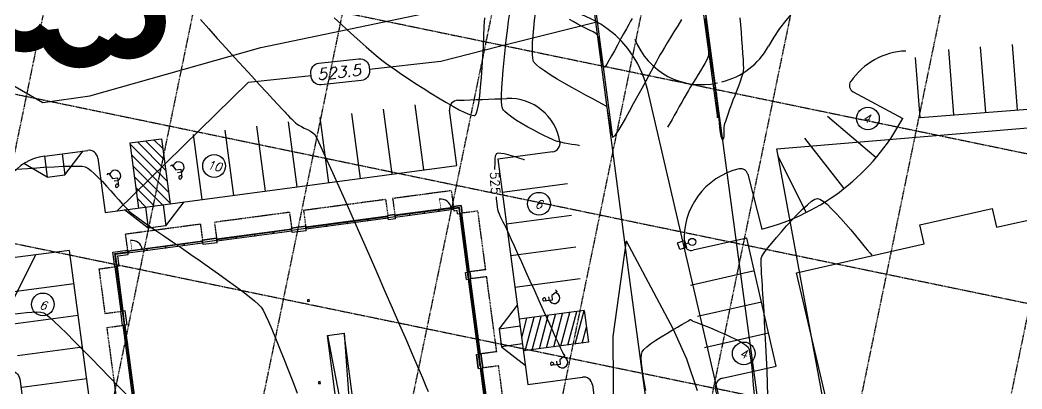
# Model space of a CAD drawing. Header units: inches. Extents: x 3071 to 5995, y 4947 to 7102.
# Drawn here: x 4533.5 to 4815.8, y 6362.9 to 6466.8 of the extents above; entities that cross this region are included whole.
import ezdxf

# ---------------------------------------------------------------- set-up
doc = ezdxf.new("R2010")
doc.units = ezdxf.units.IN
doc.header["$MEASUREMENT"] = 0
for name, pattern in [('CENTERX2', [4, 2.5, -0.5, 0.5, -0.5]), ('DASHED2', [0.375, 0.25, -0.125]), ('HIDDEN', [0.375, 0.25, -0.125])]:
    doc.linetypes.add(name, pattern=pattern)
for name, color, linetype in [('A-AREA', 77, 'Continuous'), ('A-COL', 77, 'CENTERX2'), ('A-DOOR', 77, 'Continuous'), ('A-FLOR-LEVL', 77, 'Continuous'), ('A-FLOR-OVHD', 8, 'DASHED2'), ('A-GLAZ', 77, 'Continuous'), ('A-GLAZ-SILL', 77, 'Continuous'), ('A-WALL', 77, 'Continuous'), ('A-WALL-MASN', 5, 'Continuous'), ('BOC', 4, 'Continuous'), ('EC', 3, 'Continuous'), ('EX-BOC', 41, 'Continuous'), ('EX-GUT', 41, 'Continuous'), ('FUTURE-DEVEL.', 78, 'Continuous'), ('GRID', 254, 'HIDDEN'), ('hatch-ol', 7, 'Continuous'), ('HC-HATCH', 11, 'Continuous'), ('HC-MAN', 11, 'Continuous'), ('INLET PROTECTION', 5, 'Continuous'), ('LIGHTS', 7, 'Continuous'), ('PC', 43, 'Continuous'), ('STRIPING', 11, 'Continuous')]:
    doc.layers.add(name, color=color, linetype=linetype)
doc.styles.add('L50', font='simplex', dxfattribs={"height": 2.5})
doc.styles.add('L60', font='SIMPLEX.shx', dxfattribs={"height": 2.4})
doc.styles.add('L80', font='simplex.shx', dxfattribs={"oblique": 15, "height": 4})

msp = doc.modelspace()

# ---------------------------------------------------------------- linework, layer by layer
at = {"color": 7, "const_width": 0.146}
for points in [[(4652.1, 6413.41), (4651.7, 6416.38)], [(4565.06, 6401.77), (4564.66, 6404.74)]]:
    msp.add_lwpolyline(points, dxfattribs=at)
at = {"color": 7}
for centre in [(4652.02, 6413.4), (4564.99, 6401.76)]:
    msp.add_arc(centre, 3, 7.6144, 97.6144, dxfattribs=at)
at = {"layer": 'A-AREA', "color": 7}
for p, q in [((4639.12, 6411.92), (4655.64, 6414.13)), ((4655.62, 6414.3), (4657.77, 6414.59)), ((4655.64, 6414.13), (4655.62, 6414.3)), ((4657.77, 6414.59), (4658.05, 6412.44)), ((4614.01, 6408.57), (4637.14, 6411.66)), ((4637.12, 6411.82), (4639.1, 6412.09)), ((4637.14, 6411.66), (4637.12, 6411.82)), ((4639.1, 6412.09), (4639.12, 6411.92)), ((4658.05, 6412.44), (4657.89, 6412.42)), ((4657.89, 6412.42), (4660.1, 6395.9)), ((4610.03, 6408.2), (4613.99, 6408.73)), ((4613.99, 6408.73), (4614.01, 6408.57)), ((4588.9, 6405.21), (4610.05, 6408.04)), ((4610.05, 6408.04), (4610.03, 6408.2)), ((4563.79, 6401.85), (4584.94, 6404.68)), ((4584.92, 6404.85), (4588.88, 6405.38)), ((4584.94, 6404.68), (4584.92, 6404.85)), ((4588.88, 6405.38), (4588.9, 6405.21)), ((4559.64, 6401.47), (4563.77, 6402.02)), ((4560.19, 6397.34), (4559.64, 6401.47)), ((4563.77, 6402.02), (4563.79, 6401.85)), ((4560.36, 6397.36), (4560.19, 6397.34)), ((4562.04, 6384.8), (4560.36, 6397.36)), ((4660.1, 6395.9), (4660.26, 6395.92)), ((4660.26, 6395.92), (4660.53, 6393.94)), ((4660.53, 6393.94), (4660.36, 6393.91)), ((4660.36, 6393.91), (4663.19, 6372.77)), ((4561.87, 6384.78), (4562.04, 6384.8)), ((4562.4, 6380.82), (4561.87, 6384.78)), ((4562.57, 6380.84), (4562.4, 6380.82)), ((4562.4, 6380.82), (4562.4, 6380.82)), ((4565.39, 6359.69), (4562.57, 6380.84)), ((4663.19, 6372.77), (4663.36, 6372.79)), ((4663.36, 6372.79), (4663.89, 6368.83)), ((4663.89, 6368.83), (4663.72, 6368.8)), ((4663.72, 6368.8), (4666.55, 6347.66))]:
    msp.add_line(p, q, dxfattribs=at)
at = {"layer": 'A-COL', "color": 7}
for p, q in [((4614.98, 6388.1), (4614.49, 6388.03)), ((4614.49, 6388.03), (4614.55, 6387.54)), ((4614.55, 6387.54), (4615.05, 6387.6)), ((4615.05, 6387.6), (4614.98, 6388.1)), ((4618.08, 6364.97), (4617.58, 6364.91)), ((4617.58, 6364.91), (4617.65, 6364.41)), ((4617.65, 6364.41), (4618.14, 6364.48)), ((4618.14, 6364.48), (4618.08, 6364.97))]:
    msp.add_line(p, q, dxfattribs=at)
at = {"layer": 'A-DOOR', "color": 7}
for p, q in [((4564.16, 6401.65), (4563.99, 6401.63)), ((4563.99, 6401.63), (4564.04, 6401.3)), ((4564.2, 6401.32), (4564.04, 6401.3)), ((4564.16, 6401.65), (4564.2, 6401.32))]:
    msp.add_line(p, q, dxfattribs=at)
at = {"layer": 'A-FLOR-LEVL', "color": 7}
for p, q in [((4620.12, 6378), (4624.79, 6378.63)), ((4630.9, 6297.37), (4620.12, 6378)), ((4620.12, 6378), (4635.57, 6297.99)), ((4635.57, 6297.99), (4624.79, 6378.63)), ((4624.79, 6378.63), (4630.9, 6297.37)), ((4662.1, 6372.62), (4662.63, 6368.66))]:
    msp.add_line(p, q, dxfattribs=at)
at = {"layer": 'A-FLOR-OVHD', "color": 7}
for p, q in [((4655.02, 6418.76), (4638.5, 6416.55)), ((4655.02, 6418.76), (4655.64, 6414.13)), ((4636.52, 6416.28), (4613.39, 6413.19)), ((4636.52, 6416.28), (4637.14, 6411.66)), ((4638.5, 6416.55), (4639.12, 6411.92)), ((4609.43, 6412.66), (4588.28, 6409.84)), ((4609.43, 6412.66), (4610.05, 6408.04)), ((4613.39, 6413.19), (4614.01, 6408.57)), ((4662.52, 6413.03), (4657.89, 6412.42)), ((4664.72, 6396.51), (4662.52, 6413.03)), ((4584.32, 6409.31), (4563.17, 6406.48)), ((4584.32, 6409.31), (4584.94, 6404.68)), ((4588.28, 6409.84), (4588.9, 6405.21)), ((4563.17, 6406.48), (4563.79, 6401.85)), ((4555.73, 6396.74), (4560.36, 6397.36)), ((4555.73, 6396.74), (4557.41, 6384.19)), ((4664.72, 6396.51), (4660.1, 6395.9)), ((4664.99, 6394.53), (4660.36, 6393.91)), ((4667.82, 6373.39), (4664.99, 6394.53)), ((4557.41, 6384.19), (4562.04, 6384.8)), ((4557.94, 6380.22), (4562.4, 6380.82)), ((4557.94, 6380.22), (4560.77, 6359.08)), ((4667.82, 6373.39), (4663.19, 6372.77)), ((4668.35, 6369.42), (4663.72, 6368.8)), ((4671.17, 6348.28), (4668.35, 6369.42))]:
    msp.add_line(p, q, dxfattribs=at)
at = {"layer": 'A-GLAZ', "color": 7}
for p, q in [((4655.68, 6413.88), (4655.51, 6413.86)), ((4655.72, 6413.55), (4655.68, 6413.88)), ((4637.17, 6411.41), (4637.01, 6411.39)), ((4637.01, 6411.39), (4637.05, 6411.06)), ((4637.05, 6411.06), (4637.22, 6411.08)), ((4637.22, 6411.08), (4637.17, 6411.41)), ((4639.32, 6411.7), (4639.16, 6411.68)), ((4639.16, 6411.68), (4639.2, 6411.35)), ((4639.2, 6411.35), (4639.37, 6411.37)), ((4639.37, 6411.37), (4639.32, 6411.7)), ((4643.37, 6412.24), (4643.2, 6412.22)), ((4643.2, 6412.22), (4643.25, 6411.89)), ((4643.25, 6411.89), (4643.41, 6411.91)), ((4643.41, 6411.91), (4643.37, 6412.24)), ((4647.5, 6412.79), (4647.33, 6412.77)), ((4647.33, 6412.77), (4647.38, 6412.44)), ((4647.38, 6412.44), (4647.54, 6412.46)), ((4647.54, 6412.46), (4647.5, 6412.79)), ((4651.63, 6413.34), (4651.46, 6413.32)), ((4651.46, 6413.32), (4651.51, 6412.99)), ((4651.51, 6412.99), (4651.67, 6413.01)), ((4651.67, 6413.01), (4651.63, 6413.34)), ((4655.51, 6413.86), (4655.55, 6413.53)), ((4655.55, 6413.53), (4655.72, 6413.55)), ((4657.64, 6412.38), (4657.31, 6412.34)), ((4657.31, 6412.34), (4657.33, 6412.17)), ((4657.33, 6412.17), (4657.66, 6412.22)), ((4657.66, 6412.22), (4657.64, 6412.38)), ((4614.21, 6408.34), (4614.05, 6408.32)), ((4614.05, 6408.32), (4614.09, 6407.99)), ((4614.26, 6408.01), (4614.21, 6408.34)), ((4619.99, 6409.11), (4619.83, 6409.09)), ((4619.83, 6409.09), (4619.87, 6408.76)), ((4619.87, 6408.76), (4620.04, 6408.78)), ((4620.04, 6408.78), (4619.99, 6409.11)), ((4625.77, 6409.89), (4625.61, 6409.87)), ((4625.61, 6409.87), (4625.65, 6409.54)), ((4625.65, 6409.54), (4625.82, 6409.56)), ((4625.82, 6409.56), (4625.77, 6409.89)), ((4631.56, 6410.66), (4631.39, 6410.64)), ((4631.39, 6410.64), (4631.44, 6410.31)), ((4631.44, 6410.31), (4631.6, 6410.33)), ((4631.6, 6410.33), (4631.56, 6410.66)), ((4658.18, 6408.33), (4657.85, 6408.29)), ((4657.85, 6408.29), (4657.87, 6408.13)), ((4658.21, 6408.17), (4658.18, 6408.33)), ((4594.39, 6405.69), (4594.22, 6405.67)), ((4594.22, 6405.67), (4594.27, 6405.34)), ((4594.43, 6405.36), (4594.39, 6405.69)), ((4599.67, 6406.4), (4599.51, 6406.38)), ((4599.51, 6406.38), (4599.55, 6406.05)), ((4599.55, 6406.05), (4599.72, 6406.07)), ((4599.72, 6406.07), (4599.67, 6406.4)), ((4604.96, 6407.11), (4604.79, 6407.08)), ((4604.79, 6407.08), (4604.84, 6406.75)), ((4604.84, 6406.75), (4605, 6406.77)), ((4605, 6406.77), (4604.96, 6407.11)), ((4610.08, 6407.79), (4609.92, 6407.77)), ((4609.92, 6407.77), (4609.96, 6407.44)), ((4609.96, 6407.44), (4610.13, 6407.46)), ((4610.13, 6407.46), (4610.08, 6407.79)), ((4614.09, 6407.99), (4614.26, 6408.01)), ((4657.87, 6408.13), (4658.21, 6408.17)), ((4574.56, 6403.04), (4574.4, 6403.02)), ((4574.4, 6403.02), (4574.44, 6402.69)), ((4574.44, 6402.69), (4574.61, 6402.71)), ((4574.61, 6402.71), (4574.56, 6403.04)), ((4579.85, 6403.75), (4579.68, 6403.73)), ((4579.68, 6403.73), (4579.73, 6403.4)), ((4579.73, 6403.4), (4579.89, 6403.42)), ((4579.89, 6403.42), (4579.85, 6403.75)), ((4584.97, 6404.43), (4584.81, 6404.41)), ((4584.81, 6404.41), (4584.85, 6404.08)), ((4584.85, 6404.08), (4585.02, 6404.1)), ((4585.02, 6404.1), (4584.97, 6404.43)), ((4589.1, 6404.99), (4588.94, 6404.96)), ((4588.94, 6404.96), (4588.98, 6404.63)), ((4588.98, 6404.63), (4589.15, 6404.65)), ((4589.15, 6404.65), (4589.1, 6404.99)), ((4594.27, 6405.34), (4594.43, 6405.36)), ((4658.74, 6404.2), (4658.4, 6404.16)), ((4658.4, 6404.16), (4658.43, 6404)), ((4658.43, 6404), (4658.76, 6404.04)), ((4658.76, 6404.04), (4658.74, 6404.2)), ((4563.99, 6401.63), (4563.83, 6401.61)), ((4563.83, 6401.61), (4563.87, 6401.28)), ((4563.87, 6401.28), (4564.04, 6401.3)), ((4564.04, 6401.3), (4563.99, 6401.63)), ((4569.28, 6402.33), (4569.11, 6402.31)), ((4569.11, 6402.31), (4569.16, 6401.98)), ((4569.16, 6401.98), (4569.32, 6402)), ((4569.32, 6402), (4569.28, 6402.33)), ((4659.29, 6400.08), (4658.96, 6400.03)), ((4658.96, 6400.03), (4658.98, 6399.87)), ((4658.98, 6399.87), (4659.31, 6399.91)), ((4659.31, 6399.91), (4659.29, 6400.08)), ((4560.94, 6397.44), (4560.61, 6397.39)), ((4560.61, 6397.39), (4560.63, 6397.23)), ((4560.63, 6397.23), (4560.96, 6397.27)), ((4560.96, 6397.27), (4560.94, 6397.44)), ((4659.83, 6396.03), (4659.5, 6395.98)), ((4659.5, 6395.98), (4659.52, 6395.82)), ((4659.52, 6395.82), (4659.85, 6395.86)), ((4659.85, 6395.86), (4659.83, 6396.03)), ((4660.12, 6393.88), (4659.78, 6393.84)), ((4659.78, 6393.84), (4659.81, 6393.67)), ((4659.81, 6393.67), (4660.14, 6393.71)), ((4660.14, 6393.71), (4660.12, 6393.88)), ((4660.87, 6388.26), (4660.54, 6388.22)), ((4660.54, 6388.22), (4660.56, 6388.05)), ((4660.56, 6388.05), (4660.89, 6388.1)), ((4660.89, 6388.1), (4660.87, 6388.26)), ((4562.59, 6385.05), (4562.26, 6385)), ((4562.26, 6385), (4562.28, 6384.84)), ((4562.28, 6384.84), (4562.61, 6384.88)), ((4562.61, 6384.88), (4562.59, 6385.05)), ((4563.14, 6380.92), (4562.81, 6380.87)), ((4562.81, 6380.87), (4562.84, 6380.71)), ((4562.84, 6380.71), (4563.17, 6380.75)), ((4563.17, 6380.75), (4563.14, 6380.92)), ((4661.62, 6382.65), (4661.29, 6382.6)), ((4661.29, 6382.6), (4661.31, 6382.44)), ((4661.31, 6382.44), (4661.64, 6382.48)), ((4661.64, 6382.48), (4661.62, 6382.65)), ((4563.84, 6375.71), (4563.51, 6375.67)), ((4563.51, 6375.67), (4563.53, 6375.5)), ((4563.53, 6375.5), (4563.86, 6375.55)), ((4563.86, 6375.55), (4563.84, 6375.71)), ((4662.37, 6377.03), (4662.04, 6376.99)), ((4662.04, 6376.99), (4662.06, 6376.82)), ((4662.06, 6376.82), (4662.39, 6376.86)), ((4662.39, 6376.86), (4662.37, 6377.03)), ((4662.92, 6372.9), (4662.59, 6372.86)), ((4662.59, 6372.86), (4662.61, 6372.69)), ((4662.61, 6372.69), (4662.94, 6372.73)), ((4662.94, 6372.73), (4662.92, 6372.9)), ((4564.55, 6370.43), (4564.22, 6370.38)), ((4564.22, 6370.38), (4564.24, 6370.22)), ((4564.24, 6370.22), (4564.57, 6370.26)), ((4564.57, 6370.26), (4564.55, 6370.43)), ((4663.47, 6368.77), (4663.14, 6368.73)), ((4663.14, 6368.73), (4663.16, 6368.56)), ((4663.49, 6368.61), (4663.47, 6368.77)), ((4663.16, 6368.56), (4663.49, 6368.61)), ((4565.25, 6365.14), (4564.92, 6365.1)), ((4564.92, 6365.1), (4564.95, 6364.93)), ((4564.95, 6364.93), (4565.28, 6364.98)), ((4565.28, 6364.98), (4565.25, 6365.14)), ((4664.18, 6363.48), (4663.85, 6363.44)), ((4663.85, 6363.44), (4663.87, 6363.27)), ((4663.87, 6363.27), (4664.2, 6363.32)), ((4664.2, 6363.32), (4664.18, 6363.48))]:
    msp.add_line(p, q, dxfattribs=at)
at = {"layer": 'A-GLAZ-SILL', "color": 7}
for p, q in [((4655.68, 6413.88), (4639.16, 6411.68)), ((4655.72, 6413.55), (4655.68, 6413.88)), ((4637.17, 6411.41), (4614.05, 6408.32)), ((4614.09, 6407.99), (4637.22, 6411.08)), ((4637.22, 6411.08), (4637.17, 6411.41)), ((4639.16, 6411.68), (4639.2, 6411.35)), ((4639.2, 6411.35), (4655.72, 6413.55)), ((4657.64, 6412.38), (4657.31, 6412.34)), ((4657.31, 6412.34), (4659.52, 6395.82)), ((4659.85, 6395.86), (4657.64, 6412.38)), ((4614.05, 6408.32), (4614.09, 6407.99)), ((4610.08, 6407.79), (4588.94, 6404.96)), ((4588.98, 6404.63), (4610.13, 6407.46)), ((4610.13, 6407.46), (4610.08, 6407.79)), ((4584.97, 6404.43), (4563.83, 6401.61)), ((4563.87, 6401.28), (4585.02, 6404.1)), ((4585.02, 6404.1), (4584.97, 6404.43)), ((4588.94, 6404.96), (4588.98, 6404.63)), ((4563.83, 6401.61), (4563.87, 6401.28)), ((4560.94, 6397.44), (4560.61, 6397.39)), ((4560.61, 6397.39), (4562.28, 6384.84)), ((4562.61, 6384.88), (4560.94, 6397.44)), ((4659.52, 6395.82), (4659.85, 6395.86)), ((4660.12, 6393.88), (4659.78, 6393.84)), ((4659.78, 6393.84), (4662.61, 6372.69)), ((4662.94, 6372.73), (4660.12, 6393.88)), ((4562.28, 6384.84), (4562.61, 6384.88)), ((4563.14, 6380.92), (4562.81, 6380.87)), ((4562.81, 6380.87), (4565.64, 6359.73)), ((4565.97, 6359.77), (4563.14, 6380.92)), ((4662.61, 6372.69), (4662.94, 6372.73)), ((4663.47, 6368.77), (4663.14, 6368.73)), ((4663.14, 6368.73), (4665.97, 6347.58)), ((4666.3, 6347.62), (4663.47, 6368.77))]:
    msp.add_line(p, q, dxfattribs=at)
at = {"layer": 'A-WALL', "color": 7}
for p, q in [((4657.77, 6414.59), (4655.62, 6414.3)), ((4655.79, 6413.04), (4655.62, 6414.3)), ((4658.05, 6412.44), (4657.77, 6414.59)), ((4639.1, 6412.09), (4637.12, 6411.82)), ((4637.29, 6410.56), (4637.12, 6411.82)), ((4639.27, 6410.83), (4639.1, 6412.09)), ((4656.68, 6413.16), (4655.79, 6413.04)), ((4656.8, 6412.27), (4656.68, 6413.16)), ((4656.8, 6412.27), (4658.05, 6412.44)), ((4613.99, 6408.73), (4610.03, 6408.2)), ((4614.16, 6407.47), (4613.99, 6408.73)), ((4639.27, 6410.83), (4637.29, 6410.56)), ((4610.19, 6406.94), (4610.03, 6408.2)), ((4614.16, 6407.47), (4610.19, 6406.94)), ((4588.88, 6405.38), (4584.92, 6404.85)), ((4585.08, 6403.59), (4584.92, 6404.85)), ((4589.05, 6404.12), (4585.08, 6403.59)), ((4589.05, 6404.12), (4588.88, 6405.38)), ((4559.64, 6401.47), (4563.77, 6402.02)), ((4560.19, 6397.34), (4559.64, 6401.47)), ((4561.07, 6400.38), (4563.94, 6400.76)), ((4561.07, 6400.38), (4563.94, 6400.76)), ((4561.45, 6397.51), (4561.07, 6400.38)), ((4561.45, 6397.51), (4561.07, 6400.38)), ((4563.94, 6400.76), (4563.77, 6402.02)), ((4563.94, 6400.76), (4563.77, 6402.02)), ((4561.45, 6397.51), (4560.19, 6397.34)), ((4561.45, 6397.51), (4560.36, 6397.36)), ((4659, 6395.75), (4660.26, 6395.92)), ((4659.27, 6393.77), (4659, 6395.75)), ((4660.53, 6393.94), (4660.26, 6395.92)), ((4659.27, 6393.77), (4660.53, 6393.94)), ((4563.13, 6384.95), (4561.87, 6384.78)), ((4562.4, 6380.82), (4561.87, 6384.78)), ((4563.66, 6380.99), (4563.13, 6384.95)), ((4563.66, 6380.99), (4562.4, 6380.82)), ((4662.1, 6372.62), (4663.36, 6372.79)), ((4662.63, 6368.66), (4662.1, 6372.62)), ((4663.89, 6368.83), (4663.36, 6372.79)), ((4662.63, 6368.66), (4663.89, 6368.83))]:
    msp.add_line(p, q, dxfattribs=at)
at = {"layer": 'A-WALL-MASN', "color": 7}
for p, q in [((4657.34, 6414.02), (4655.69, 6413.8)), ((4657.56, 6412.37), (4657.34, 6414.02)), ((4639.19, 6411.43), (4637.21, 6411.16)), ((4657.2, 6413.84), (4655.71, 6413.64)), ((4657.39, 6412.35), (4657.2, 6413.84)), ((4614.08, 6408.07), (4610.11, 6407.54)), ((4588.97, 6404.72), (4585, 6404.19)), ((4560.2, 6401.04), (4563.84, 6401.52)), ((4560.2, 6401.04), (4563.84, 6401.52)), ((4560.69, 6397.4), (4560.2, 6401.04)), ((4560.69, 6397.4), (4560.2, 6401.04)), ((4560.39, 6400.89), (4563.86, 6401.36)), ((4560.39, 6400.89), (4563.86, 6401.36)), ((4560.85, 6397.43), (4560.39, 6400.89)), ((4560.85, 6397.43), (4560.39, 6400.89)), ((4659.87, 6393.85), (4659.6, 6395.83)), ((4660.03, 6393.87), (4659.77, 6395.85)), ((4562.9, 6380.88), (4562.37, 6384.85)), ((4563.06, 6380.91), (4562.53, 6384.87)), ((4663.16, 6369.23), (4662.69, 6372.7)), ((4663.35, 6369.09), (4662.86, 6372.72))]:
    msp.add_line(p, q, dxfattribs=at)
at = {"layer": 'BOC', "color": 7}
for p, q in [((4755.38, 6253.71), (4710.42, 6447.02)), ((4656.58, 6425.86), (4654.49, 6441.43)), ((4540.39, 6428.49), (4552.59, 6430.12)), ((4540.39, 6428.49), (4541.19, 6422.54)), ((4545.35, 6429.15), (4546.14, 6423.2)), ((4546.14, 6423.2), (4551.29, 6429.95)), ((4683.49, 6429.69), (4668.13, 6427.64)), ((4541.19, 6422.54), (4534.62, 6426.4)), ((4555.4, 6427.97), (4557.46, 6412.61)), ((4557.46, 6412.61), (4656.58, 6425.86)), ((4668.13, 6427.64), (4676.61, 6364.2)), ((4541.19, 6422.54), (4546.14, 6423.2)), ((4568.86, 6414.13), (4569.65, 6408.19)), ((4573.81, 6414.8), (4574.61, 6408.85)), ((4574.61, 6408.85), (4579.76, 6415.59)), ((4569.65, 6408.19), (4562.91, 6413.34)), ((4574.61, 6408.85), (4569.65, 6408.19)), ((4547.47, 6401.95), (4532.11, 6399.9)), ((4554.76, 6347.44), (4547.47, 6401.95)), ((4668.48, 6379.76), (4673.63, 6386.5)), ((4674.42, 6380.56), (4668.48, 6379.76)), ((4668.48, 6379.76), (4669.14, 6374.81)), ((4675.09, 6375.6), (4669.14, 6374.81)), ((4669.14, 6374.81), (4675.88, 6369.65)), ((4676.61, 6364.2), (4691.97, 6366.26)), ((4694.78, 6364.11), (4695.18, 6361.14))]:
    msp.add_line(p, q, dxfattribs=at)
for centre, radius, start, end in [((4681.2, 6440.22), 30, 13.092, 92.8511), ((4656.97, 6441.76), 2.5, 91.7251, 187.6144), ((4620.02, 7668.7), 1225, 271.7251, 272.37154), ((4671.31, 6430.26), 14.5, 9.1319, 92.3715), ((4683.16, 6432.17), 2.5, 277.6144, 9.1319), ((4542.31, 6414.12), 14.5, 97.6144, 187.6144), ((4552.93, 6427.64), 2.5, 7.6144, 97.6144), ((4692.3, 6363.78), 2.5, 7.6144, 97.6144)]:
    msp.add_arc(centre, radius, start, end, dxfattribs=at)
at = {"layer": 'EC', "color": 44, "ltscale": 0.4, "flags": 128}
for points, elevation in [([(4691.18, 6431.43), (4691.1, 6431.44), (4690.91, 6431.48), (4690.54, 6431.54), (4689.92, 6431.64), (4689, 6431.79), (4687.96, 6431.97), (4686.88, 6432.17), (4685.84, 6432.4), (4684.89, 6432.64), (4684.13, 6432.89), (4683.49, 6433.17), (4682.52, 6433.62), (4681.27, 6434.23), (4679.82, 6434.97), (4678.25, 6435.8), (4676.61, 6436.7), (4674.98, 6437.64), (4673.44, 6438.58), (4672.04, 6439.51), (4670.87, 6440.39), (4670.14, 6441.03), (4669.73, 6441.48), (4669.54, 6441.75), (4669.47, 6441.88), (4669.42, 6441.98), (4669.35, 6442.27), (4669.26, 6442.85), (4669.2, 6443.92), (4669.21, 6445.65), (4669.3, 6447.75), (4669.45, 6450.15), (4669.66, 6452.76), (4669.91, 6455.52), (4670.21, 6458.35), (4670.52, 6461.16), (4670.85, 6463.9), (4671.18, 6466.47), (4671.51, 6468.81)], 524), ([(4719.85, 6466.96), (4718.81, 6465.23), (4717.77, 6463.52), (4716.78, 6461.9), (4715.87, 6460.39), (4715.06, 6459.06), (4714.39, 6457.95), (4713.9, 6457.11), (4713.42, 6456.25), (4712.74, 6455.01), (4711.89, 6453.45), (4710.91, 6451.63), (4709.83, 6449.64), (4708.68, 6447.52), (4707.5, 6445.35), (4706.31, 6443.19), (4705.16, 6441.11), (4704.07, 6439.17), (4703.07, 6437.44), (4702.21, 6435.99), (4701.5, 6434.88), (4701.07, 6434.27), (4700.85, 6434.01), (4700.74, 6433.94), (4700.71, 6433.93), (4700.65, 6433.96), (4700.53, 6434.06), (4700.36, 6434.37), (4700.14, 6435.01), (4699.88, 6436.07), (4699.65, 6437.29), (4699.46, 6438.52), (4699.3, 6439.62), (4699.19, 6440.46), (4699.13, 6440.87), (4699.07, 6441.25), (4699.01, 6441.71), (4698.93, 6442.14), (4698.79, 6442.47), (4698.47, 6442.67), (4697.65, 6443.12), (4696.43, 6443.78), (4694.87, 6444.62), (4693.05, 6445.59), (4691.06, 6446.68), (4688.97, 6447.83), (4686.87, 6449.03), (4684.82, 6450.22), (4682.92, 6451.39), (4681.24, 6452.49), (4679.85, 6453.48), (4679.01, 6454.19), (4678.56, 6454.64), (4678.36, 6454.91), (4678.29, 6455.04), (4678.23, 6455.17), (4678.12, 6455.5), (4678, 6456.12), (4677.9, 6457.15), (4677.86, 6458.71), (4677.92, 6460.52), (4678.05, 6462.51), (4678.25, 6464.59), (4678.5, 6466.7), (4678.78, 6468.76)], 523), ([(4584.33, 6467.01), (4586.67, 6464.39), (4589.09, 6461.68), (4591.57, 6458.94), (4594.05, 6456.22), (4596.48, 6453.56), (4598.81, 6451.01), (4601, 6448.62), (4603.01, 6446.45), (4604.77, 6444.54), (4606.26, 6442.94), (4607.41, 6441.7), (4608.18, 6440.87), (4608.52, 6440.5), (4608.96, 6440.04), (4609.46, 6439.51), (4610, 6438.96), (4610.55, 6438.41), (4611.08, 6437.92), (4611.56, 6437.52), (4612.07, 6437.19), (4612.77, 6436.82), (4613.6, 6436.41), (4614.48, 6435.97), (4615.32, 6435.51), (4616.04, 6435.03), (4616.59, 6434.56), (4616.92, 6433.95), (4617.62, 6432.48), (4618.65, 6430.26), (4619.97, 6427.37), (4621.54, 6423.89), (4623.32, 6419.92), (4625.27, 6415.54), (4627.35, 6410.85), (4629.53, 6405.93), (4631.76, 6400.87), (4634.01, 6395.76), (4636.23, 6390.69), (4638.39, 6385.74), (4640.45, 6381.02), (4642.37, 6376.59), (4644.11, 6372.57), (4645.64, 6369.02), (4646.9, 6366.05), (4647.87, 6363.74), (4648.51, 6362.17)], 524), ([(4622.06, 6467.49), (4623.87, 6465.77), (4625.71, 6464.06), (4627.55, 6462.38), (4629.33, 6460.78), (4631.02, 6459.29), (4632.55, 6457.96), (4633.89, 6456.82), (4634.98, 6455.9), (4635.79, 6455.26), (4636.62, 6454.64), (4637.81, 6453.8), (4639.28, 6452.78), (4641, 6451.61), (4642.91, 6450.33), (4644.95, 6448.99), (4647.09, 6447.61), (4649.26, 6446.24), (4651.41, 6444.91), (4653.5, 6443.66), (4655.46, 6442.53), (4657.26, 6441.56), (4658.83, 6440.78), (4660.14, 6440.24), (4660.94, 6440), (4661.4, 6439.94), (4661.62, 6439.97), (4661.71, 6440), (4661.79, 6440.06), (4661.94, 6440.24), (4662.16, 6440.72), (4662.43, 6441.68), (4662.74, 6443.35), (4663.02, 6445.45), (4663.27, 6447.9), (4663.5, 6450.61), (4663.7, 6453.49), (4663.89, 6456.46), (4664.05, 6459.42), (4664.19, 6462.29), (4664.32, 6464.99), (4664.43, 6467.42)], 525), ([(4705.96, 6467.29), (4705.53, 6466.52), (4705.02, 6465.61), (4704.36, 6464.4), (4703.58, 6462.98), (4702.74, 6461.41), (4701.86, 6459.79), (4700.98, 6458.2), (4700.16, 6456.72), (4699.42, 6455.43), (4698.81, 6454.41), (4698.44, 6453.84), (4698.24, 6453.6), (4698.15, 6453.52), (4698.13, 6453.52), (4698.08, 6453.53), (4698, 6453.61), (4697.88, 6453.85), (4697.75, 6454.32), (4697.6, 6455.1), (4697.47, 6455.95), (4697.36, 6456.76), (4697.24, 6457.41), (4697.15, 6457.97), (4697.05, 6458.72), (4696.94, 6459.58), (4696.8, 6460.48), (4696.63, 6461.34), (4696.4, 6462.1), (4696.11, 6462.68), (4695.7, 6463.04), (4694.97, 6463.49), (4694, 6464), (4692.88, 6464.55), (4691.67, 6465.15), (4690.46, 6465.77), (4689.32, 6466.4), (4688.33, 6467.02)], 522), ([(4727.05, 6465.77), (4727.06, 6465.71), (4727.06, 6465.57), (4727.07, 6465.29), (4727.09, 6464.81), (4727.12, 6464.1), (4727.15, 6463.32), (4727.18, 6462.53), (4727.21, 6461.8), (4727.23, 6461.2), (4727.27, 6460.62), (4727.34, 6459.95), (4727.41, 6459.24), (4727.48, 6458.51), (4727.51, 6457.8), (4727.5, 6457.15), (4727.42, 6456.6), (4727.24, 6456.13), (4726.9, 6455.45), (4726.42, 6454.59), (4725.85, 6453.61), (4725.22, 6452.55), (4724.55, 6451.46), (4723.89, 6450.38), (4723.27, 6449.37), (4722.71, 6448.45), (4722.27, 6447.7), (4721.85, 6446.96), (4721.31, 6446.02), (4720.68, 6444.92), (4719.99, 6443.71), (4719.27, 6442.44), (4718.55, 6441.17), (4717.86, 6439.96), (4717.23, 6438.84), (4716.68, 6437.89), (4716.26, 6437.14), (4715.98, 6436.65)], 524), ([(4729.7, 6446.1), (4729.96, 6439.29)], 525), ([(4675.64, 6427.45), (4675.56, 6427.46), (4675.36, 6427.52), (4674.98, 6427.63), (4674.32, 6427.84), (4673.33, 6428.17), (4672.22, 6428.51), (4671.07, 6428.84), (4669.96, 6429.1), (4668.97, 6429.27), (4668.32, 6429.29), (4667.94, 6429.23), (4667.75, 6429.15), (4667.67, 6429.1), (4667.62, 6429.05), (4667.53, 6428.88), (4667.42, 6428.5), (4667.32, 6427.75), (4667.25, 6426.52), (4667.24, 6425.02), (4667.24, 6424.75)], 525), ([(4530.75, 6424.69), (4534, 6424.93), (4537.19, 6425.15), (4540.24, 6425.35), (4543.09, 6425.51), (4545.66, 6425.63), (4547.89, 6425.7), (4549.71, 6425.7), (4551.05, 6425.64), (4551.84, 6425.49), (4552.59, 6425.09), (4553.48, 6424.42), (4554.48, 6423.54), (4555.57, 6422.49), (4556.71, 6421.31), (4557.89, 6420.04), (4559.08, 6418.73), (4560.24, 6417.42), (4561.37, 6416.16), (4562.42, 6414.99), (4563.37, 6413.95), (4564.2, 6413.09), (4564.89, 6412.46), (4565.53, 6411.96), (4566.58, 6411.2), (4568.01, 6410.19), (4569.75, 6408.98), (4571.77, 6407.59), (4574.01, 6406.04), (4576.43, 6404.38), (4578.98, 6402.63), (4581.6, 6400.82), (4584.25, 6398.97), (4586.88, 6397.13), (4589.45, 6395.32), (4591.9, 6393.56), (4594.18, 6391.9), (4596.25, 6390.35), (4598.05, 6388.96), (4599.55, 6387.74), (4600.68, 6386.73), (4601.41, 6385.96), (4601.97, 6385.08), (4602.68, 6383.71), (4603.52, 6381.9), (4604.48, 6379.71), (4605.53, 6377.2), (4606.66, 6374.41), (4607.85, 6371.42), (4609.08, 6368.28), (4610.33, 6365.04), (4611.59, 6361.76)], 523), ([(4667.66, 6417.04), (4667.71, 6416.49), (4667.84, 6415.15), (4667.96, 6414.14), (4668.06, 6413.53), (4668.24, 6412.91), (4668.51, 6412.23), (4668.83, 6411.5), (4669.19, 6410.76), (4669.57, 6410.01), (4669.93, 6409.3), (4670.27, 6408.63), (4670.55, 6408.04), (4670.78, 6407.52), (4671.24, 6406.51), (4671.9, 6405.06), (4672.72, 6403.24), (4673.69, 6401.1), (4674.78, 6398.71), (4675.95, 6396.12), (4677.18, 6393.41), (4678.44, 6390.63), (4679.7, 6387.84), (4680.94, 6385.1), (4682.13, 6382.48), (4683.23, 6380.04), (4684.23, 6377.83), (4685.1, 6375.92), (4685.8, 6374.38), (4686.31, 6373.25), (4686.6, 6372.61)], 525), ([(4532.08, 6384.08), (4533.72, 6384.28), (4535.32, 6384.47), (4536.83, 6384.59), (4538.19, 6384.64), (4539.33, 6384.58), (4540.2, 6384.38), (4540.79, 6384), (4541.77, 6383.18), (4543.1, 6381.95), (4544.75, 6380.38), (4546.66, 6378.5), (4548.8, 6376.37), (4551.13, 6374.02), (4553.61, 6371.5), (4556.18, 6368.87), (4558.82, 6366.16), (4561.48, 6363.42), (4564.12, 6360.69)], 522)]:
    msp.add_lwpolyline(points, dxfattribs=dict(at, elevation=elevation))
at = {"layer": 'EC', "color": 44, "ltscale": 0.5, "flags": 128}
for points, elevation in [([(4726.55, 6467.23), (4726.87, 6464.99), (4727.14, 6463.04), (4727.37, 6461.43), (4727.54, 6460.23), (4727.64, 6459.5), (4727.64, 6459.5), (4727.76, 6458.65), (4727.93, 6457.45), (4728.14, 6455.98), (4728.37, 6454.31), (4728.62, 6452.51), (4728.88, 6450.67), (4729.14, 6448.85), (4729.38, 6447.12), (4729.6, 6445.56), (4729.79, 6444.24), (4729.93, 6443.24), (4730.02, 6442.62), (4730.1, 6441.88), (4730.21, 6440.78), (4730.33, 6439.44), (4730.47, 6437.99), (4730.63, 6436.54), (4730.81, 6435.2), (4731, 6434.1), (4731.21, 6433.36), (4731.44, 6433.08), (4731.71, 6433.35), (4731.86, 6434.01), (4731.92, 6434.91), (4731.94, 6435.86), (4731.95, 6436.7), (4732, 6437.24), (4732.12, 6437.68), (4732.34, 6438.35), (4732.61, 6439.17), (4732.9, 6440.03), (4733.18, 6440.86), (4733.43, 6441.55), (4733.59, 6442.03), (4733.76, 6442.47), (4734.07, 6443.26), (4734.48, 6444.31), (4734.97, 6445.55), (4735.49, 6446.91), (4736.01, 6448.29), (4736.5, 6449.63), (4736.91, 6450.84), (4737.22, 6451.85), (4737.38, 6452.57), (4737.41, 6453.23), (4737.38, 6454.31), (4737.31, 6455.74), (4737.21, 6457.44), (4737.07, 6459.34), (4736.92, 6461.37), (4736.75, 6463.44), (4736.57, 6465.5), (4736.4, 6467.46)], 525), ([(4744.25, 6360.95), (4744.14, 6364.47), (4744, 6368.07), (4743.84, 6371.68), (4743.66, 6375.22), (4743.48, 6378.63), (4743.3, 6381.84), (4743.13, 6384.78), (4742.97, 6387.37), (4742.84, 6389.55), (4742.73, 6391.25), (4742.66, 6392.39), (4742.64, 6392.91), (4742.6, 6393.53), (4742.54, 6394.41), (4742.46, 6395.47), (4742.39, 6396.62), (4742.33, 6397.76), (4742.32, 6398.8), (4742.36, 6399.67), (4742.49, 6400.26), (4742.76, 6400.71), (4743.36, 6401.53), (4744.23, 6402.65), (4745.33, 6404), (4746.61, 6405.54), (4748.02, 6407.18), (4749.51, 6408.87), (4751.04, 6410.54), (4752.55, 6412.13), (4754, 6413.57), (4755.34, 6414.81), (4756.52, 6415.77), (4757.49, 6416.39), (4758.21, 6416.61), (4758.9, 6416.41), (4759.8, 6415.83), (4760.88, 6414.93), (4762.09, 6413.78), (4763.4, 6412.42), (4764.77, 6410.92), (4766.17, 6409.34), (4767.56, 6407.72), (4768.9, 6406.13), (4770.15, 6404.63), (4771.27, 6403.27), (4772.23, 6402.11), (4773, 6401.2), (4773.52, 6400.62)], 524), ([(4709.85, 6362.46), (4709.57, 6363.96), (4709.28, 6365.56), (4709.01, 6367.19), (4708.78, 6368.78), (4708.63, 6370.26), (4708.56, 6371.57), (4708.62, 6372.64), (4708.81, 6373.41), (4709.28, 6374.03), (4710.13, 6374.8), (4711.27, 6375.68), (4712.64, 6376.63), (4714.15, 6377.6), (4715.72, 6378.57), (4717.27, 6379.5), (4718.72, 6380.35), (4719.99, 6381.07), (4721, 6381.64), (4721.67, 6382.02), (4721.93, 6382.16), (4722.08, 6382.28), (4722.28, 6382.44), (4722.43, 6382.52), (4722.63, 6382.41), (4722.9, 6382.19), (4723.1, 6382.04), (4723.4, 6381.92), (4724.18, 6381.62), (4725.35, 6381.16), (4726.83, 6380.58), (4728.51, 6379.9), (4730.31, 6379.14), (4732.15, 6378.35), (4733.92, 6377.53), (4735.55, 6376.74), (4736.93, 6375.98), (4737.99, 6375.29), (4738.63, 6374.7), (4738.92, 6374), (4739.18, 6372.75), (4739.43, 6371.05), (4739.67, 6368.97), (4739.9, 6366.58), (4740.12, 6363.98), (4740.35, 6361.25)], 524)]:
    msp.add_lwpolyline(points, dxfattribs=dict(at, elevation=elevation))
at = {"layer": 'EX-BOC', "color": 7}
for points in [[(3928.81, 6631.65), (3980.49, 6616.37), (4032.49, 6602.26), (4084.58, 6589.64), (4137.98, 6578.15), (4184.95, 6569.13), (4195.54, 6567.28, 0.01364), (4324.87, 6549.01, -0.004355), (4428.88, 6538.86), (4439.79, 6537.83, 0.014718), (4564.32, 6530.42), (4575.23, 6530.06, 0.014632), (4650.48, 6529.79), (4656.45, 6529.88), (4666.13, 6530.1, -0.515766), (4689.86, 6510.27), (4694.02, 6478.49), (4699.95, 6433.68)], [(4730.61, 6439.36), (4724.55, 6484.41), (4720.54, 6514.09, -0.418334), (4737.52, 6532.55), (4788.18, 6536.01), (4799.06, 6536.95)]]:
    msp.add_lwpolyline(points, format="xyb", dxfattribs=at)
for points, elevation in [([(4724.55, 6484.41), (4730.15, 6442.65), (4736.92, 6392.44), (4740.73, 6364.05), (4743.35, 6343.98), (4748.03, 6308.78), (4751.64, 6281.57), (4758.95, 6227.13, 0.233172), (4768.6, 6212.93, 0.146184), (4781.67, 6209.93), (4785.65, 6210.47), (4784.14, 6228.2)], 523.05), ([(4699.95, 6433.68), (4704.89, 6396.4), (4708.9, 6366.5), (4712.52, 6340.43), (4720.06, 6284.65), (4720.91, 6278.65), (4728.53, 6220.93, -0.348791), (4713.69, 6201.04, 5.930242)], 523.43)]:
    msp.add_lwpolyline(points, format="xyb", dxfattribs=dict(at, elevation=elevation))
at = {"layer": 'EX-GUT', "color": 7}
for points in [[(3928.96, 6632.13), (3980.63, 6616.85), (4032.62, 6602.75), (4084.69, 6590.13), (4138.08, 6578.64), (4185.04, 6569.62), (4195.62, 6567.77, 0.013639), (4324.92, 6549.51, -0.004355), (4428.93, 6539.36), (4439.83, 6538.33, 0.014718), (4564.34, 6530.92), (4575.25, 6530.56, 0.014633), (4650.47, 6530.29), (4656.44, 6530.38), (4666.06, 6530.6, -0.513958), (4690.36, 6510.28), (4694.51, 6478.56), (4700.45, 6433.74)], [(4730.11, 6439.29), (4724.05, 6484.34), (4720.04, 6514.05, -0.418547), (4737.49, 6533.05), (4788.14, 6536.5), (4799.01, 6537.45)]]:
    msp.add_lwpolyline(points, format="xyb", dxfattribs=at)
at = {"layer": 'FUTURE-DEVEL.', "color": 7}
for p, q in [((4805.59, 6440.8), (4804.15, 6459.24)), ((4814.56, 6441.5), (4813.12, 6459.94)), ((4787.14, 6439.36), (4785.82, 6456.3)), ((4796.61, 6440.1), (4795.18, 6458.54)), ((4768.24, 6446.61), (4782.23, 6439.08)), ((4787.14, 6439.36), (4850.95, 6444.33)), ((4761.02, 6439.76), (4774.73, 6428.1)), ((4754.54, 6433.53), (4765.65, 6419.37)), ((4746.93, 6428.71), (4755.01, 6412.62)), ((4738.53, 6423.46), (4742.56, 6407.94)), ((4787.04, 6409.12), (4807.44, 6413.75)), ((4807.44, 6413.75), (4808.65, 6408.45)), ((4808.65, 6408.45), (4831.24, 6413.58)), ((4788.25, 6403.82), (4787.04, 6409.12)), ((4738.32, 6405.42), (4723.14, 6401.97)), ((4746.51, 6369.34), (4738.32, 6405.42)), ((4752.33, 6395.66), (4788.25, 6403.82)), ((4740.42, 6396.16), (4722.38, 6392.06)), ((4768.2, 6327.63), (4752.33, 6395.66)), ((4768.2, 6327.63), (4752.33, 6395.66)), ((4742.42, 6387.38), (4724.38, 6383.28)), ((4744.41, 6378.6), (4726.37, 6374.51)), ((4731.4, 6365.91), (4746.51, 6369.34)), ((4730.18, 6359.99), (4729.51, 6362.91))]:
    msp.add_line(p, q, dxfattribs=at)
for centre in [(4772.4, 6439.09), (4737.43, 6372.92)]:
    msp.add_circle(centre, 3.2, dxfattribs=at)
for centre, radius, start, end in [((4784, 6438.13), 45, 92.681, 151.7217), ((4725.45, 6468.62), 20, 200.9079, 283.092), ((4726.75, 6468.93), 20, 283.092, 331.7217), ((4784, 6438.13), 20, 92.681, 145.3423), ((4769.19, 6448.37), 2, 145.3423, 241.7217), ((4726.75, 6468.93), 63, 284.5283, 331.7217), ((4740.63, 6405.42), 20, 102.9441, 184.771), ((4736.6, 6422.96), 2, 14.5283, 102.9441), ((4722.69, 6403.92), 2, 184.771, 282.7936), ((4731.95, 6363.47), 2.5, 102.7936, 192.7936)]:
    msp.add_arc(centre, radius, start, end, dxfattribs=at)
at = {"layer": 'GRID', "color": 253, "linetype": 'HIDDEN'}
for p, q in [((4610.34, 6808.91), (4318.24, 5394.83)), ((4650.74, 6800.56), (4358.63, 5386.49)), ((4691.13, 6792.22), (4399.03, 5378.14)), ((4731.53, 6783.87), (4439.43, 5369.8)), ((4771.93, 6775.53), (4479.82, 5361.45)), ((4812.33, 6767.19), (4520.22, 5353.11)), ((4852.72, 6758.84), (4560.62, 5344.76)), ((4893.12, 6750.5), (4601.01, 5336.42)), ((3372.06, 6727.73), (5876.69, 6210.35)), ((3363.72, 6687.33), (5868.34, 6169.96)), ((3355.38, 6646.94), (5860, 6129.56))]:
    msp.add_line(p, q, dxfattribs=at)
at = {"layer": 'hatch-ol', "linetype": 'Continuous'}
msp.add_lwpolyline([(4916.24, 6449.6), (4942.23, 6329.15), (4769.32, 6308.43), (4746.77, 6430.53), (4873.67, 6441.19), (4916.24, 6449.6)], dxfattribs=at)
at = {"layer": 'HC-HATCH', "color": 7}
for p, q in [((4574.94, 6421.45), (4564.46, 6431.94)), ((4574.53, 6424.52), (4566.56, 6432.49)), ((4574.12, 6427.58), (4568.89, 6432.8)), ((4573.71, 6430.64), (4571.23, 6433.12)), ((4575.35, 6418.39), (4564.87, 6428.87)), ((4575.76, 6415.33), (4565.28, 6425.81)), ((4573.66, 6414.78), (4565.69, 6422.75)), ((4571.32, 6414.46), (4566.1, 6419.69)), ((4568.99, 6414.15), (4566.5, 6416.63)), ((4675.81, 6373.68), (4678.34, 6383.1)), ((4677.83, 6373.95), (4680.35, 6383.37)), ((4679.84, 6374.22), (4682.36, 6383.64)), ((4681.85, 6374.49), (4684.38, 6383.9)), ((4683.87, 6374.76), (4686.39, 6384.17)), ((4685.88, 6375.03), (4688.4, 6384.44)), ((4687.89, 6375.29), (4690.42, 6384.71)), ((4689.91, 6375.56), (4692.43, 6384.98)), ((4674.21, 6382.17), (4674.31, 6382.56)), ((4674.85, 6377.34), (4676.32, 6382.83)), ((4691.92, 6375.83), (4693.12, 6380.31))]:
    msp.add_line(p, q, dxfattribs=at)
at = {"layer": 'HC-MAN', "color": 7, "linetype": 'Continuous'}
for p, q in [((4575.87, 6425.65), (4576.32, 6426.08)), ((4576.32, 6426.08), (4577.44, 6424.62)), ((4558.03, 6423.26), (4558.48, 6423.7)), ((4558.48, 6423.7), (4559.59, 6422.23)), ((4559.59, 6422.23), (4560.94, 6422.41)), ((4560.94, 6422.41), (4561.23, 6420.15)), ((4577.44, 6424.62), (4578.78, 6424.79)), ((4578.89, 6423.97), (4577.86, 6423.84)), ((4578.78, 6424.79), (4579.07, 6422.54)), ((4561.05, 6421.58), (4560.02, 6421.45)), ((4682.65, 6387.85), (4682.54, 6388.88)), ((4684.82, 6390.36), (4683.33, 6389.28)), ((4683.33, 6389.28), (4683.48, 6387.94)), ((4684.4, 6390.83), (4684.82, 6390.36)), ((4683.48, 6387.94), (4681.22, 6387.69)), ((4687.04, 6372.24), (4685.56, 6371.16)), ((4686.62, 6372.7), (4687.04, 6372.24)), ((4685.7, 6369.81), (4683.44, 6369.57)), ((4684.87, 6369.72), (4684.76, 6370.75)), ((4685.56, 6371.16), (4685.7, 6369.81))]:
    msp.add_line(p, q, dxfattribs=at)
for centre, radius, start, end in [((4578.17, 6425.35), 1.55, 297.6038, 168.4089), ((4560.33, 6422.96), 1.55, 297.6038, 168.4089), ((4578.67, 6422.51), 0.462, 40.284, 226.5219), ((4578.65, 6422.48), 0.43, 226.5219, 7.3754), ((4560.83, 6420.12), 0.462, 40.284, 226.5219), ((4560.81, 6420.1), 0.43, 226.5219, 7.3754), ((4681.19, 6388.1), 0.462, 308.9937, 135.2315), ((4684.04, 6388.54), 1.55, 206.3135, 77.1186), ((4681.17, 6388.12), 0.43, 135.2315, 276.0851), ((4686.27, 6370.41), 1.55, 206.3135, 77.1186), ((4683.4, 6370), 0.43, 135.2315, 276.0851), ((4683.42, 6369.97), 0.462, 308.9937, 135.2315)]:
    msp.add_arc(centre, radius, start, end, dxfattribs=at)
at = {"layer": 'INLET PROTECTION', "color": 170, "ltscale": 100, "const_width": 5.87}
msp.add_lwpolyline([(4541.43, 6485.16, 0.520567), (4541.43, 6485.16, 0.765195), (4527.64, 6479.64, 0.417879), (4526.54, 6467.67, 0.6649), (4541.45, 6464.07, 0.744833), (4558.37, 6461.19, 0.975642), (4569.92, 6471.25, 0.520567), (4568.41, 6484.68, 0.520567), (4558.64, 6484.63, 0.540264), (4541.43, 6485.16)], format="xyb", close=True, dxfattribs=at)
at = {"layer": 'LIGHTS', "color": 7}
for p, q in [((4718.8, 6404.09), (4720.71, 6404.69)), ((4719.4, 6402.18), (4718.8, 6404.09)), ((4721.31, 6402.78), (4719.4, 6402.18)), ((4720.71, 6404.69), (4721.31, 6402.78)), ((4721.94, 6404.03), (4721.01, 6403.74))]:
    msp.add_line(p, q, dxfattribs=at)
msp.add_circle((4722.89, 6404.33), 1, dxfattribs=at)
at = {"layer": 'PC', "color": 44}
for points in [[(4553.17, 6445.44), (4601.38, 6459.11), (4649.13, 6469.06)], [(4631.92, 6453.04), (4652.07, 6455.24), (4668.24, 6459.36), (4696.06, 6466.29)], [(4522.48, 6453.62), (4539.98, 6443.58), (4553.17, 6445.44)], [(4560.91, 6413.07), (4597.85, 6449.32), (4615.51, 6451.24)], [(4704.3, 6404.64), (4700.54, 6377.7)], [(4704.3, 6404.64), (4717.47, 6379.96)], [(4537.89, 6400.67), (4530.87, 6386.5)], [(4700.54, 6377.7), (4700.89, 6324.49)], [(4717.47, 6379.96), (4721.3, 6371.42)], [(4721.3, 6371.42), (4724.29, 6362.44)]]:
    msp.add_lwpolyline(points, dxfattribs=at)
for points in [[(4615.51, 6451.23), (4615.45, 6451.82, -0.414214), (4617.74, 6454.67), (4629.01, 6455.9, -0.414214), (4631.86, 6453.61), (4631.96, 6452.64, -0.414214), (4629.67, 6449.8), (4618.4, 6448.57, -0.450689), (4615.51, 6451.23)], [(4529.91, 6367.88), (4530.5, 6367.96, -0.414214), (4533.41, 6365.75), (4534.93, 6354.51, -0.414214), (4532.72, 6351.61), (4531.76, 6351.47, -0.414214), (4528.85, 6353.69), (4527.33, 6364.92, -0.450689), (4529.91, 6367.88)]]:
    msp.add_lwpolyline(points, format="xyb", dxfattribs=at)
at = {"layer": 'STRIPING', "color": 7}
for p, q in [((4644.71, 6442.94), (4647.16, 6424.6)), ((4617.95, 6439.36), (4620.4, 6421.02)), ((4626.87, 6440.55), (4629.32, 6422.22)), ((4635.79, 6441.75), (4638.24, 6423.41)), ((4600.11, 6436.98), (4602.56, 6418.64)), ((4609.03, 6438.17), (4611.48, 6419.83)), ((4582.26, 6434.59), (4584.72, 6416.25)), ((4591.18, 6435.78), (4593.64, 6417.45)), ((4564.42, 6432.21), (4573.34, 6433.4)), ((4564.42, 6432.21), (4566.87, 6413.87)), ((4573.34, 6433.4), (4575.79, 6415.06)), ((4687.73, 6420.67), (4669.39, 6418.22)), ((4688.92, 6411.75), (4670.58, 6409.3)), ((4690.11, 6402.83), (4671.77, 6400.38)), ((4548.73, 6392.54), (4530.39, 6390.08)), ((4691.3, 6393.91), (4672.97, 6391.46)), ((4549.92, 6383.61), (4531.58, 6381.16)), ((4692.5, 6384.99), (4674.16, 6382.54)), ((4692.5, 6384.99), (4693.69, 6376.07)), ((4551.11, 6374.69), (4532.78, 6372.24)), ((4693.69, 6376.07), (4675.35, 6373.62)), ((4552.31, 6365.77), (4533.97, 6363.32))]:
    msp.add_line(p, q, dxfattribs=at)
for centre in [(4588.19, 6425.72), (4679.73, 6415.09), (4539.94, 6386.74)]:
    msp.add_circle(centre, 3.2, dxfattribs=at)

# ---------------------------------------------------------------- texts
at = {"layer": 'EC', "color": 44, "ltscale": 0.4, "insert": (4667.39, 6420.89, 525), "char_height": 2.5, "attachment_point": 5, "rotation": 273.3334, "style": 'L50'}
msp.add_mtext('{525}', dxfattribs=at)
at = {"layer": 'FUTURE-DEVEL.', "color": 7, "style": 'L60', "oblique": 15}
for p in [(4770.87, 6438.23), (4736.13, 6371.83)]:
    msp.add_text('4', height=2.4, rotation=348.2726, dxfattribs=at).set_placement(p)
at = {"layer": 'PC', "color": 44, "style": 'L80', "oblique": 15}
msp.add_text('523.5', height=3.2, rotation=6.2116, dxfattribs=at).set_placement((4617.4, 6449.87))
at = {"layer": 'STRIPING', "color": 7, "style": 'L60', "oblique": 15}
for s, p in [('10', (4586.03, 6424.98)), ('6', (4678.44, 6414)), ('6', (4538.79, 6385.53))]:
    msp.add_text(s, height=2.4, rotation=348.2726, dxfattribs=at).set_placement(p)

doc.saveas('drawing.dxf')
